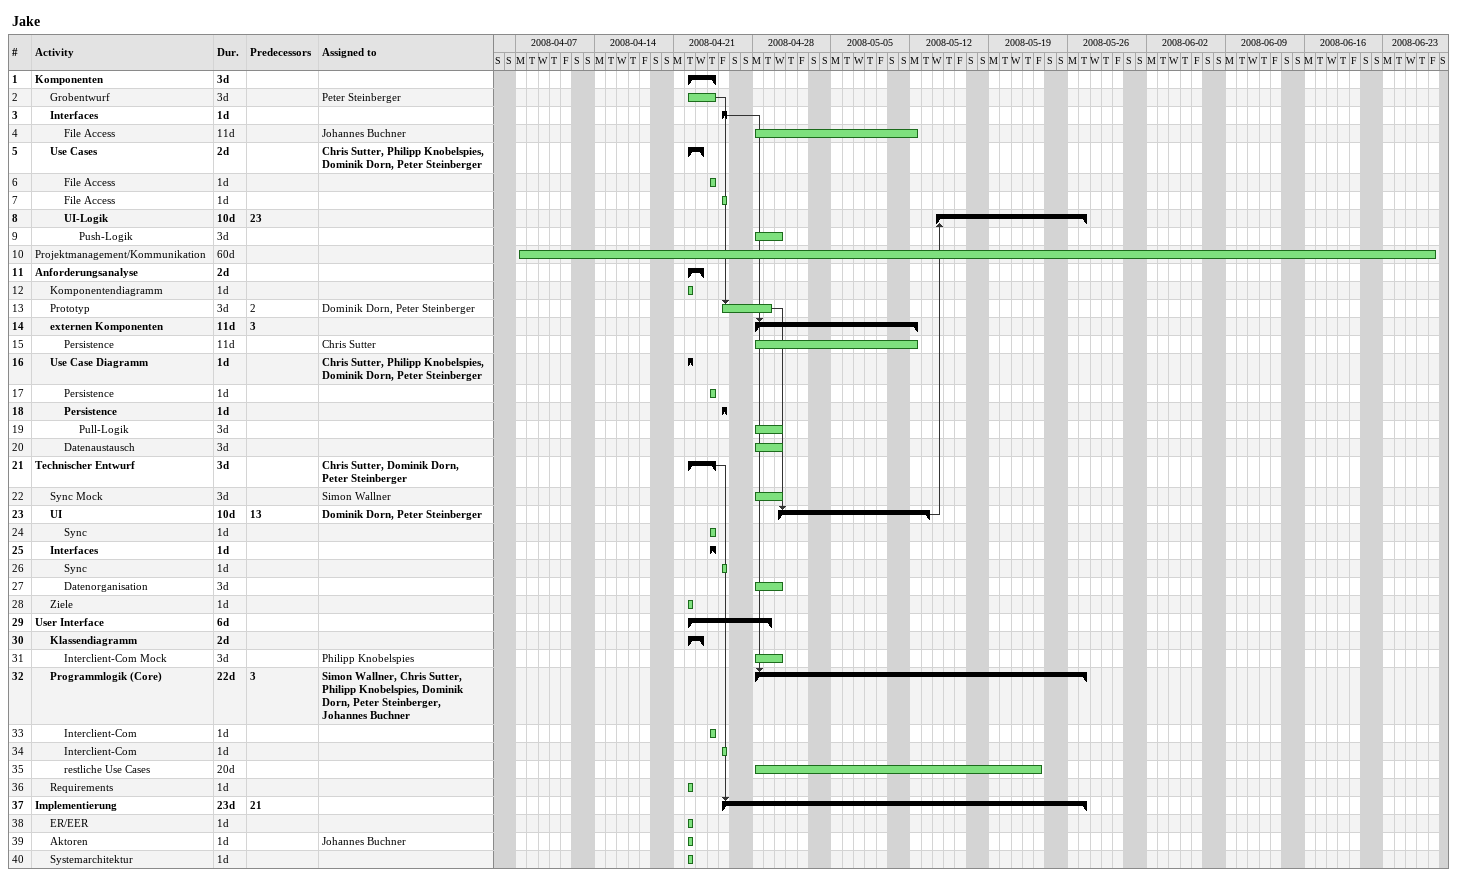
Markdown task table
Jake

| ID | Level | Task | Duration | Start | Finish | Predecessors | Resources |
|---|---|---|---|---|---|---|---|
| 1 | 1 | **Komponenten** | 3d | 2008-04-22 | 2008-04-24 |  |  |
| 2 | 2 | Grobentwurf | 3d | 2008-04-22 | 2008-04-24 |  | Peter Steinberger |
| 3 | 2 | **Interfaces** | 1d | 2008-04-25 | 2008-04-25 |  |  |
| 4 | 3 | File Access | 11d | 2008-04-28 | 2008-05-12 |  | Johannes Buchner |
| 5 | 2 | **Use Cases** | 2d | 2008-04-22 | 2008-04-23 |  | Chris Sutter, Philipp Knobelspies, Dominik Dorn, Peter Steinberger |
| 6 | 3 | File Access | 1d | 2008-04-24 | 2008-04-24 |  |  |
| 7 | 3 | File Access | 1d | 2008-04-25 | 2008-04-25 |  |  |
| 8 | 3 | **UI-Logik** | 10d | 2008-05-14 | 2008-05-27 | 23 |  |
| 9 | 4 | Push-Logik | 3d | 2008-04-28 | 2008-04-30 |  |  |
| 10 | 1 | Projektmanagement/Kommunikation | 60d | 2008-04-07 | 2008-06-27 |  |  |
| 11 | 1 | **Anforderungsanalyse** | 2d | 2008-04-22 | 2008-04-23 |  |  |
| 12 | 2 | Komponentendiagramm | 1d | 2008-04-22 | 2008-04-22 |  |  |
| 13 | 2 | Prototyp | 3d | 2008-04-25 | 2008-04-29 | 2 | Dominik Dorn, Peter Steinberger |
| 14 | 2 | **externen Komponenten** | 11d | 2008-04-28 | 2008-05-12 | 3 |  |
| 15 | 3 | Persistence | 11d | 2008-04-28 | 2008-05-12 |  | Chris Sutter |
| 16 | 2 | **Use Case Diagramm** | 1d | 2008-04-22 | 2008-04-22 |  | Chris Sutter, Philipp Knobelspies, Dominik Dorn, Peter Steinberger |
| 17 | 3 | Persistence | 1d | 2008-04-24 | 2008-04-24 |  |  |
| 18 | 3 | **Persistence** | 1d | 2008-04-25 | 2008-04-25 |  |  |
| 19 | 4 | Pull-Logik | 3d | 2008-04-28 | 2008-04-30 |  |  |
| 20 | 3 | Datenaustausch | 3d | 2008-04-28 | 2008-04-30 |  |  |
| 21 | 1 | **Technischer Entwurf** | 3d | 2008-04-22 | 2008-04-24 |  | Chris Sutter, Dominik Dorn, Peter Steinberger |
| 22 | 2 | Sync Mock | 3d | 2008-04-28 | 2008-04-30 |  | Simon Wallner |
| 23 | 2 | **UI** | 10d | 2008-04-30 | 2008-05-13 | 13 | Dominik Dorn, Peter Steinberger |
| 24 | 3 | Sync | 1d | 2008-04-24 | 2008-04-24 |  |  |
| 25 | 2 | **Interfaces** | 1d | 2008-04-24 | 2008-04-24 |  |  |
| 26 | 3 | Sync | 1d | 2008-04-25 | 2008-04-25 |  |  |
| 27 | 3 | Datenorganisation | 3d | 2008-04-28 | 2008-04-30 |  |  |
| 28 | 2 | Ziele | 1d | 2008-04-22 | 2008-04-22 |  |  |
| 29 | 1 | **User Interface** | 6d | 2008-04-22 | 2008-04-29 |  |  |
| 30 | 2 | **Klassendiagramm** | 2d | 2008-04-22 | 2008-04-23 |  |  |
| 31 | 3 | Interclient-Com Mock | 3d | 2008-04-28 | 2008-04-30 |  | Philipp Knobelspies |
| 32 | 2 | **Programmlogik (Core)** | 22d | 2008-04-28 | 2008-05-27 | 3 | Simon Wallner, Chris Sutter, Philipp Knobelspies, Dominik Dorn, Peter Steinberger, Johannes Buchner |
| 33 | 3 | Interclient-Com | 1d | 2008-04-24 | 2008-04-24 |  |  |
| 34 | 3 | Interclient-Com | 1d | 2008-04-25 | 2008-04-25 |  |  |
| 35 | 3 | restliche Use Cases | 20d | 2008-04-28 | 2008-05-23 |  |  |
| 36 | 2 | Requirements | 1d | 2008-04-22 | 2008-04-22 |  |  |
| 37 | 1 | **Implementierung** | 23d | 2008-04-25 | 2008-05-27 | 21 |  |
| 38 | 2 | ER/EER | 1d | 2008-04-22 | 2008-04-22 |  |  |
| 39 | 2 | Aktoren | 1d | 2008-04-22 | 2008-04-22 |  | Johannes Buchner |
| 40 | 2 | Systemarchitektur | 1d | 2008-04-22 | 2008-04-22 |  |  |
